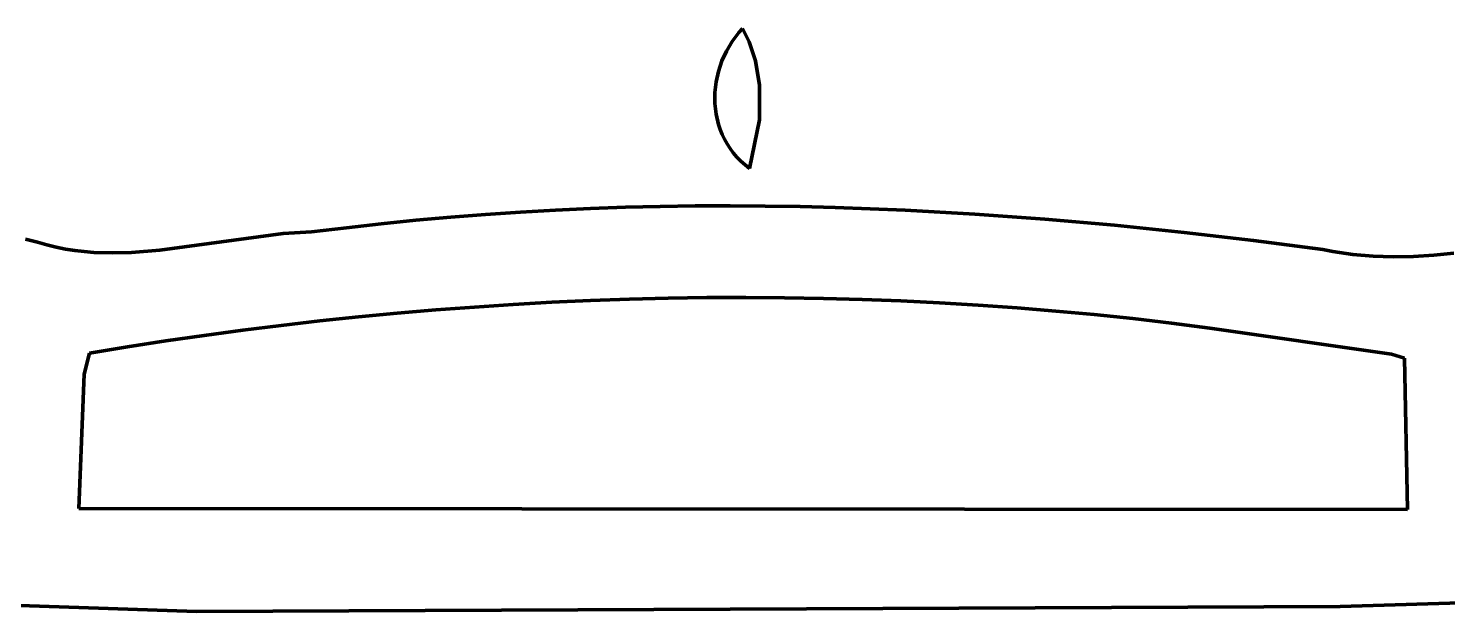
# Model space of a CAD drawing. Header units: millimetres. Extents: x 0 to 17.8, y 0 to 10.
# Drawn here: x 2.406 to 3.787, y 6.695 to 7.263 of the extents above; entities that cross this region are included whole.
import ezdxf

# ---------------------------------------------------------------- set-up
doc = ezdxf.new("R2010")
doc.units = ezdxf.units.MM
doc.layers.add('color#010101ff', color=7, linetype='CONTINUOUS', lineweight=100)
doc.layers.add('color#ffffffff', color=7, linetype='CONTINUOUS', lineweight=100)

msp = doc.modelspace()

# ---------------------------------------------------------------- linework, layer by layer
at = {"layer": 'color#010101ff'}
for p, q in [((3.0975, 7.2587), (3.1012, 7.2627)), ((3.1012, 7.2627), (3.1076, 7.2495)), ((3.0854, 7.2407), (3.0909, 7.25)), ((3.0909, 7.25), (3.0975, 7.2587)), ((3.1076, 7.2495), (3.1136, 7.2311)), ((3.0809, 7.231), (3.0854, 7.2407)), ((3.0753, 7.2106), (3.0776, 7.2209)), ((3.0776, 7.2209), (3.0809, 7.231)), ((3.1136, 7.2311), (3.1176, 7.2075)), ((3.0741, 7.2002), (3.0753, 7.2106)), ((3.1176, 7.2075), (3.1175, 7.1739)), ((3.0741, 7.1898), (3.0741, 7.2002)), ((3.0753, 7.1794), (3.0741, 7.1898)), ((3.0776, 7.1693), (3.0753, 7.1794)), ((3.0792, 7.1644), (3.0776, 7.1693)), ((3.1175, 7.1739), (3.108, 7.1264)), ((3.0812, 7.1596), (3.0792, 7.1644)), ((3.0834, 7.1549), (3.0812, 7.1596)), ((3.086, 7.1503), (3.0834, 7.1549)), ((3.0889, 7.1459), (3.086, 7.1503)), ((3.092, 7.1416), (3.0889, 7.1459)), ((3.0956, 7.1375), (3.092, 7.1416)), ((3.0994, 7.1336), (3.0956, 7.1375)), ((3.1036, 7.1298), (3.0994, 7.1336)), ((3.108, 7.1264), (3.1036, 7.1298)), ((2.8512, 7.0817), (2.8851, 7.084)), ((2.8851, 7.084), (2.9191, 7.0859)), ((2.9191, 7.0859), (2.9531, 7.0874)), ((2.9531, 7.0874), (2.9871, 7.0886)), ((2.9871, 7.0886), (3.0211, 7.0894)), ((3.0211, 7.0894), (3.0551, 7.0899)), ((3.0551, 7.0899), (3.0891, 7.09)), ((3.0891, 7.09), (3.1231, 7.0898)), ((3.1231, 7.0898), (3.1572, 7.0893)), ((3.1572, 7.0893), (3.1912, 7.0885)), ((3.1912, 7.0885), (3.2592, 7.0859)), ((3.2592, 7.0859), (3.3272, 7.0821)), ((2.6818, 7.0646), (2.7157, 7.0688)), ((2.7157, 7.0688), (2.7495, 7.0726)), ((2.7495, 7.0726), (2.7834, 7.076)), ((2.7834, 7.076), (2.8173, 7.0791)), ((2.8173, 7.0791), (2.8512, 7.0817)), ((3.3272, 7.0821), (3.3951, 7.0772)), ((3.3951, 7.0772), (3.4629, 7.0712)), ((3.4629, 7.0712), (3.5306, 7.0642)), ((2.4036, 7.0576), (2.4153, 7.0547)), ((2.5343, 7.047), (2.6542, 7.0632)), ((2.6542, 7.0632), (2.6818, 7.0646)), ((3.5306, 7.0642), (3.5982, 7.0563)), ((3.5982, 7.0563), (3.6656, 7.0475)), ((2.4153, 7.0547), (2.4244, 7.052)), ((2.4244, 7.052), (2.4335, 7.0498)), ((2.4335, 7.0498), (2.4426, 7.048)), ((2.4426, 7.048), (2.4517, 7.0465)), ((2.4517, 7.0465), (2.4608, 7.0455)), ((2.4608, 7.0455), (2.47, 7.0447)), ((2.47, 7.0447), (2.4883, 7.0442)), ((2.4883, 7.0442), (2.5067, 7.0447)), ((2.5067, 7.0447), (2.5343, 7.047)), ((3.6656, 7.0475), (3.6753, 7.0456)), ((3.6753, 7.0456), (3.6949, 7.0428)), ((3.6949, 7.0428), (3.7145, 7.041)), ((3.7145, 7.041), (3.7341, 7.0403)), ((3.7538, 7.0406), (3.7735, 7.0419)), ((3.7735, 7.0419), (3.7931, 7.0441)), ((3.7341, 7.0403), (3.7538, 7.0406)), ((3.0287, 7.0002), (2.991, 6.9992)), ((3.0665, 7.0007), (3.0287, 7.0002)), ((3.1042, 7.0009), (3.0665, 7.0007)), ((3.1419, 7.0006), (3.1042, 7.0009)), ((3.1797, 7), (3.1419, 7.0006)), ((3.2174, 6.999), (3.1797, 7)), ((2.8026, 6.9888), (2.765, 6.9856)), ((2.8402, 6.9916), (2.8026, 6.9888)), ((2.8779, 6.9941), (2.8402, 6.9916)), ((2.9156, 6.9962), (2.8779, 6.9941)), ((2.9533, 6.9979), (2.9156, 6.9962)), ((2.991, 6.9992), (2.9533, 6.9979)), ((3.2551, 6.9975), (3.2174, 6.999)), ((3.2928, 6.9957), (3.2551, 6.9975)), ((3.3304, 6.9934), (3.2928, 6.9957)), ((3.3681, 6.9908), (3.3304, 6.9934)), ((3.4057, 6.9877), (3.3681, 6.9908)), ((3.4432, 6.9842), (3.4057, 6.9877)), ((2.6524, 6.9737), (2.6149, 6.9691)), ((2.6899, 6.978), (2.6524, 6.9737)), ((2.7274, 6.982), (2.6899, 6.978)), ((2.765, 6.9856), (2.7274, 6.982)), ((3.4808, 6.9803), (3.4432, 6.9842)), ((3.5183, 6.9759), (3.4808, 6.9803)), ((3.5557, 6.9711), (3.5183, 6.9759)), ((2.5402, 6.9586), (2.5029, 6.9529)), ((2.5775, 6.964), (2.5402, 6.9586)), ((2.6149, 6.9691), (2.5775, 6.964)), ((3.7324, 6.9457), (3.5557, 6.9711)), ((2.4657, 6.9468), (2.4607, 6.9264)), ((2.5029, 6.9529), (2.4657, 6.9468)), ((3.7451, 6.9419), (3.7324, 6.9457)), ((3.7481, 6.7945), (3.7451, 6.9419)), ((2.4607, 6.9264), (2.4555, 6.7956)), ((2.4555, 6.7956), (3.7481, 6.7945)), ((2.5698, 6.6952), (2.3981, 6.7012)), ((3.6825, 6.7002), (2.5698, 6.6952)), ((3.8604, 6.7056), (3.6825, 6.7002))]:
    msp.add_line(p, q, dxfattribs=at)
at = {"layer": 'color#ffffffff'}
for p, q in [((3.1012, 7.2627), (3.0975, 7.2587)), ((3.1076, 7.2495), (3.1012, 7.2627)), ((3.0909, 7.25), (3.0854, 7.2407)), ((3.0975, 7.2587), (3.0909, 7.25)), ((3.1136, 7.2311), (3.1076, 7.2495)), ((3.0854, 7.2407), (3.0809, 7.231)), ((3.0776, 7.2209), (3.0753, 7.2106)), ((3.0809, 7.231), (3.0776, 7.2209)), ((3.1176, 7.2075), (3.1136, 7.2311)), ((3.0753, 7.2106), (3.0741, 7.2002)), ((3.1175, 7.1739), (3.1176, 7.2075)), ((3.0741, 7.2002), (3.0741, 7.1898)), ((3.0741, 7.1898), (3.0753, 7.1794)), ((3.0753, 7.1794), (3.0776, 7.1693)), ((3.0776, 7.1693), (3.0792, 7.1644)), ((3.108, 7.1264), (3.1175, 7.1739)), ((3.0792, 7.1644), (3.0812, 7.1596)), ((3.0812, 7.1596), (3.0834, 7.1549)), ((3.0834, 7.1549), (3.086, 7.1503)), ((3.086, 7.1503), (3.0889, 7.1459)), ((3.0889, 7.1459), (3.092, 7.1416)), ((3.092, 7.1416), (3.0956, 7.1375)), ((3.0956, 7.1375), (3.0994, 7.1336)), ((3.0994, 7.1336), (3.1036, 7.1298)), ((3.1036, 7.1298), (3.108, 7.1264)), ((2.8851, 7.084), (2.8512, 7.0817)), ((2.9191, 7.0859), (2.8851, 7.084)), ((2.9531, 7.0874), (2.9191, 7.0859)), ((2.9871, 7.0886), (2.9531, 7.0874)), ((3.0211, 7.0894), (2.9871, 7.0886)), ((3.0551, 7.0899), (3.0211, 7.0894)), ((3.0891, 7.09), (3.0551, 7.0899)), ((3.1231, 7.0898), (3.0891, 7.09)), ((3.1572, 7.0893), (3.1231, 7.0898)), ((3.1912, 7.0885), (3.1572, 7.0893)), ((3.2592, 7.0859), (3.1912, 7.0885)), ((3.3272, 7.0821), (3.2592, 7.0859)), ((2.7157, 7.0688), (2.6818, 7.0646)), ((2.7495, 7.0726), (2.7157, 7.0688)), ((2.7834, 7.076), (2.7495, 7.0726)), ((2.8173, 7.0791), (2.7834, 7.076)), ((2.8512, 7.0817), (2.8173, 7.0791)), ((3.3951, 7.0772), (3.3272, 7.0821)), ((3.4629, 7.0712), (3.3951, 7.0772)), ((3.5306, 7.0642), (3.4629, 7.0712)), ((2.4153, 7.0547), (2.4036, 7.0576)), ((2.6542, 7.0632), (2.5343, 7.047)), ((2.6818, 7.0646), (2.6542, 7.0632)), ((3.5982, 7.0563), (3.5306, 7.0642)), ((3.6656, 7.0475), (3.5982, 7.0563)), ((2.4244, 7.052), (2.4153, 7.0547)), ((2.4335, 7.0498), (2.4244, 7.052)), ((2.4426, 7.048), (2.4335, 7.0498)), ((2.4517, 7.0465), (2.4426, 7.048)), ((2.4608, 7.0455), (2.4517, 7.0465)), ((2.47, 7.0447), (2.4608, 7.0455)), ((2.4883, 7.0442), (2.47, 7.0447)), ((2.5067, 7.0447), (2.4883, 7.0442)), ((2.5343, 7.047), (2.5067, 7.0447)), ((3.6753, 7.0456), (3.6656, 7.0475)), ((3.6949, 7.0428), (3.6753, 7.0456)), ((3.7145, 7.041), (3.6949, 7.0428)), ((3.7341, 7.0403), (3.7145, 7.041)), ((3.7735, 7.0419), (3.7538, 7.0406)), ((3.7931, 7.0441), (3.7735, 7.0419)), ((3.7538, 7.0406), (3.7341, 7.0403)), ((2.991, 6.9992), (3.0287, 7.0002)), ((3.0287, 7.0002), (3.0665, 7.0007)), ((3.0665, 7.0007), (3.1042, 7.0009)), ((3.1042, 7.0009), (3.1419, 7.0006)), ((3.1419, 7.0006), (3.1797, 7)), ((3.1797, 7), (3.2174, 6.999)), ((2.765, 6.9856), (2.8026, 6.9888)), ((2.8026, 6.9888), (2.8402, 6.9916)), ((2.8402, 6.9916), (2.8779, 6.9941)), ((2.8779, 6.9941), (2.9156, 6.9962)), ((2.9156, 6.9962), (2.9533, 6.9979)), ((2.9533, 6.9979), (2.991, 6.9992)), ((3.2174, 6.999), (3.2551, 6.9975)), ((3.2551, 6.9975), (3.2928, 6.9957)), ((3.2928, 6.9957), (3.3304, 6.9934)), ((3.3304, 6.9934), (3.3681, 6.9908)), ((3.3681, 6.9908), (3.4057, 6.9877)), ((3.4057, 6.9877), (3.4432, 6.9842)), ((2.6149, 6.9691), (2.6524, 6.9737)), ((2.6524, 6.9737), (2.6899, 6.978)), ((2.6899, 6.978), (2.7274, 6.982)), ((2.7274, 6.982), (2.765, 6.9856)), ((3.4432, 6.9842), (3.4808, 6.9803)), ((3.4808, 6.9803), (3.5183, 6.9759)), ((3.5183, 6.9759), (3.5557, 6.9711)), ((2.5029, 6.9529), (2.5402, 6.9586)), ((2.5402, 6.9586), (2.5775, 6.964)), ((2.5775, 6.964), (2.6149, 6.9691)), ((3.5557, 6.9711), (3.7324, 6.9457)), ((2.4607, 6.9264), (2.4657, 6.9468)), ((2.4657, 6.9468), (2.5029, 6.9529)), ((3.7324, 6.9457), (3.7451, 6.9419)), ((3.7451, 6.9419), (3.7481, 6.7945)), ((2.4555, 6.7956), (2.4607, 6.9264)), ((3.7481, 6.7945), (2.4555, 6.7956)), ((2.3981, 6.7012), (2.5698, 6.6952)), ((2.5698, 6.6952), (3.6825, 6.7002)), ((3.6825, 6.7002), (3.8604, 6.7056))]:
    msp.add_line(p, q, dxfattribs=at)

doc.saveas('drawing.dxf')
